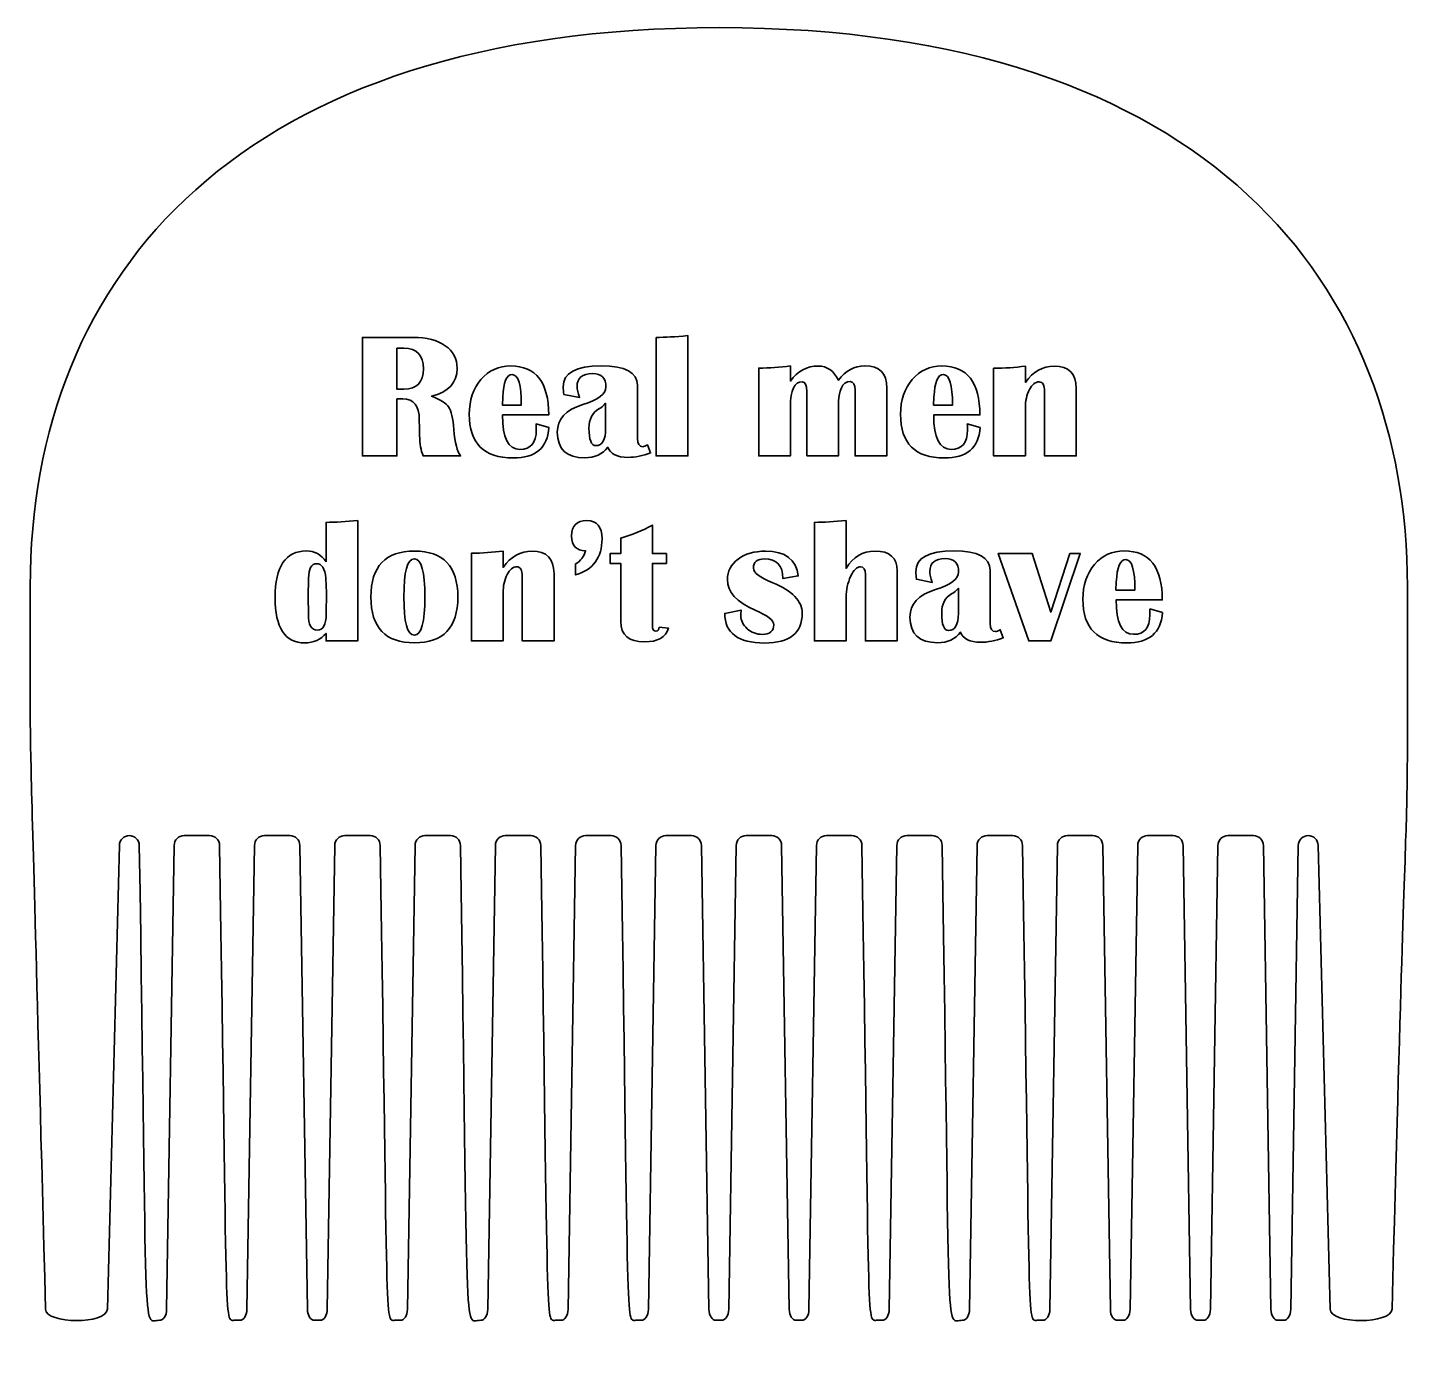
# Model space of a CAD drawing. Header units: inches. Extents: x 13.33 to 17.78, y -5.2 to -0.92.
import ezdxf

# ---------------------------------------------------------------- set-up
doc = ezdxf.new("R2010")
doc.units = ezdxf.units.IN
doc.header["$MEASUREMENT"] = 0
doc.layers.add('_U+0421_U+043B_U+043E_U+0439 1', color=7, linetype='Continuous')

# ---------------------------------------------------------------- blocks, each defined once
blk = doc.blocks.new('block 2')
at = {"layer": '_U+0421_U+043B_U+043E_U+0439 1', "color": 98, "lineweight": 35, "true_color": 0x010202}
for points, knots in [([(14.6825, -2.1391), (14.6742, -2.1266), (14.6559, -2.1151), (14.6278, -2.1046), (14.6826, -2.0906), (14.71, -2.0605), (14.71, -2.0142), (14.71, -1.984), (14.6973, -1.9599), (14.6717, -1.9418), (14.6461, -1.9238), (14.612, -1.9148), (14.5692, -1.9148), (14.5692, -1.9148), (14.4049, -1.9148), (14.4049, -1.9148), (14.4049, -1.9148), (14.4049, -2.2969), (14.4049, -2.2969), (14.4049, -2.2969), (14.5158, -2.2969), (14.5158, -2.2969), (14.5158, -2.2969), (14.5158, -2.1133), (14.5158, -2.1133), (14.5158, -2.1133), (14.5348, -2.1133), (14.5348, -2.1133), (14.5703, -2.1133), (14.588, -2.1353), (14.588, -2.1794), (14.588, -2.1794), (14.5886, -2.2079), (14.5886, -2.2079), (14.5886, -2.2079), (14.5891, -2.2306), (14.5891, -2.2306), (14.5891, -2.2571), (14.5929, -2.2792), (14.6006, -2.2969), (14.6006, -2.2969), (14.721, -2.2969), (14.721, -2.2969), (14.7101, -2.2831), (14.703, -2.2548), (14.6994, -2.2118), (14.6964, -2.1758), (14.6908, -2.1516), (14.6825, -2.1391)], [0, 0, 0, 0, 1, 1, 1, 2, 2, 2, 3, 3, 3, 4, 4, 4, 5, 5, 5, 6, 6, 6, 7, 7, 7, 8, 8, 8, 9, 9, 9, 10, 10, 10, 11, 11, 11, 12, 12, 12, 13, 13, 13, 14, 14, 14, 15, 15, 15, 16, 16, 16, 16]), ([(14.5382, -2.0817), (14.5382, -2.0817), (14.5158, -2.0817), (14.5158, -2.0817), (14.5158, -2.0817), (14.5158, -1.9501), (14.5158, -1.9501), (14.5158, -1.9501), (14.5382, -1.9501), (14.5382, -1.9501), (14.5802, -1.9501), (14.6012, -1.972), (14.6012, -2.0159), (14.6012, -2.0597), (14.5802, -2.0817), (14.5382, -2.0817)], [0, 0, 0, 0, 1, 1, 1, 2, 2, 2, 3, 3, 3, 4, 4, 4, 5, 5, 5, 5])]:
    blk.add_open_spline(points, degree=3, knots=knots, dxfattribs=at)
blk = doc.blocks.new('block 3')
at = {"layer": '_U+0421_U+043B_U+043E_U+0439 1', "color": 98, "lineweight": 35, "true_color": 0x010202}
for points, knots in [([(14.8903, -2.3034), (14.9629, -2.3034), (15.0014, -2.2708), (15.0057, -2.2057), (15.0057, -2.2057), (14.9645, -2.1936), (14.9645, -2.1936), (14.9649, -2.2009), (14.9651, -2.2074), (14.9651, -2.213), (14.9651, -2.2548), (14.9475, -2.2757), (14.9124, -2.2757), (14.8749, -2.2757), (14.8562, -2.2387), (14.8562, -2.1648), (14.8562, -2.1648), (15.0051, -2.1648), (15.0051, -2.1648), (15.0051, -2.0596), (14.9643, -2.0069), (14.8828, -2.0069), (14.8438, -2.0069), (14.8118, -2.0215), (14.7867, -2.0506), (14.7617, -2.0797), (14.7492, -2.117), (14.7492, -2.1626), (14.7492, -2.2564), (14.7963, -2.3034), (14.8903, -2.3034)], [0, 0, 0, 0, 1, 1, 1, 2, 2, 2, 3, 3, 3, 4, 4, 4, 5, 5, 5, 6, 6, 6, 7, 7, 7, 8, 8, 8, 9, 9, 9, 10, 10, 10, 10]), ([(14.857, -2.1077), (14.8593, -2.059), (14.8693, -2.0346), (14.8872, -2.0346), (14.907, -2.0346), (14.9169, -2.0675), (14.9169, -2.1332), (14.9169, -2.1332), (14.8559, -2.1332), (14.8559, -2.1332), (14.8559, -2.1332), (14.857, -2.1077), (14.857, -2.1077)], [0, 0, 0, 0, 1, 1, 1, 2, 2, 2, 3, 3, 3, 4, 4, 4, 4])]:
    blk.add_open_spline(points, degree=3, knots=knots, dxfattribs=at)
blk = doc.blocks.new('block 4')
at = {"layer": '_U+0421_U+043B_U+043E_U+0439 1', "color": 98, "lineweight": 35, "true_color": 0x010202}
for points, knots in [([(15.2604, -2.3014), (15.2841, -2.3014), (15.3084, -2.2966), (15.3335, -2.2869), (15.3335, -2.2869), (15.3237, -2.2611), (15.3237, -2.2611), (15.3168, -2.265), (15.3115, -2.267), (15.308, -2.267), (15.2966, -2.267), (15.2909, -2.2582), (15.2909, -2.2407), (15.2909, -2.2407), (15.2909, -2.0693), (15.2909, -2.0693), (15.2909, -2.0275), (15.2521, -2.0066), (15.1745, -2.0066), (15.0927, -2.0066), (15.0518, -2.029), (15.0518, -2.0738), (15.0518, -2.0815), (15.0525, -2.0897), (15.0538, -2.0985), (15.0538, -2.0985), (15.1045, -2.1083), (15.1045, -2.1083), (15.0992, -2.0939), (15.0966, -2.0823), (15.0966, -2.0736), (15.0966, -2.0456), (15.1132, -2.0316), (15.1465, -2.0316), (15.1752, -2.0316), (15.1896, -2.046), (15.1896, -2.075), (15.1896, -2.097), (15.1646, -2.1158), (15.1146, -2.1315), (15.0601, -2.1485), (15.0328, -2.178), (15.0328, -2.22), (15.0328, -2.2752), (15.0626, -2.3028), (15.1221, -2.3028), (15.154, -2.3028), (15.1785, -2.2914), (15.1954, -2.2687), (15.2037, -2.2905), (15.2253, -2.3014), (15.2604, -2.3014)], [0, 0, 0, 0, 1, 1, 1, 2, 2, 2, 3, 3, 3, 4, 4, 4, 5, 5, 5, 6, 6, 6, 7, 7, 7, 8, 8, 8, 9, 9, 9, 10, 10, 10, 11, 11, 11, 12, 12, 12, 13, 13, 13, 14, 14, 14, 15, 15, 15, 16, 16, 16, 17, 17, 17, 17]), ([(15.1887, -2.2082), (15.1887, -2.2452), (15.1781, -2.2636), (15.1568, -2.2636), (15.1423, -2.2636), (15.135, -2.245), (15.135, -2.2076), (15.135, -2.1785), (15.1455, -2.1578), (15.1666, -2.1455), (15.175, -2.1406), (15.1824, -2.1346), (15.1887, -2.1273), (15.1887, -2.1273), (15.1887, -2.2082), (15.1887, -2.2082)], [0, 0, 0, 0, 1, 1, 1, 2, 2, 2, 3, 3, 3, 4, 4, 4, 5, 5, 5, 5])]:
    blk.add_open_spline(points, degree=3, knots=knots, dxfattribs=at)
blk = doc.blocks.new('block 5')
at = {"layer": '_U+0421_U+043B_U+043E_U+0439 1', "color": 98, "lineweight": 35, "true_color": 0x010202}
for points, knots in [([(16.2802, -2.3034), (16.3528, -2.3034), (16.3912, -2.2708), (16.3955, -2.2057), (16.3955, -2.2057), (16.3544, -2.1936), (16.3544, -2.1936), (16.3547, -2.2009), (16.3549, -2.2074), (16.3549, -2.213), (16.3549, -2.2548), (16.3374, -2.2757), (16.3023, -2.2757), (16.2648, -2.2757), (16.246, -2.2387), (16.246, -2.1648), (16.246, -2.1648), (16.395, -2.1648), (16.395, -2.1648), (16.395, -2.0596), (16.3542, -2.0069), (16.2726, -2.0069), (16.2336, -2.0069), (16.2016, -2.0215), (16.1766, -2.0506), (16.1516, -2.0797), (16.1391, -2.117), (16.1391, -2.1626), (16.1391, -2.2564), (16.1861, -2.3034), (16.2802, -2.3034)], [0, 0, 0, 0, 1, 1, 1, 2, 2, 2, 3, 3, 3, 4, 4, 4, 5, 5, 5, 6, 6, 6, 7, 7, 7, 8, 8, 8, 9, 9, 9, 10, 10, 10, 10]), ([(16.2469, -2.1077), (16.2491, -2.059), (16.2592, -2.0346), (16.2771, -2.0346), (16.2969, -2.0346), (16.3068, -2.0675), (16.3068, -2.1332), (16.3068, -2.1332), (16.2458, -2.1332), (16.2458, -2.1332), (16.2458, -2.1332), (16.2469, -2.1077), (16.2469, -2.1077)], [0, 0, 0, 0, 1, 1, 1, 2, 2, 2, 3, 3, 3, 4, 4, 4, 4])]:
    blk.add_open_spline(points, degree=3, knots=knots, dxfattribs=at)
blk = doc.blocks.new('block 6')
at = {"layer": '_U+0421_U+043B_U+043E_U+0439 1', "color": 98, "lineweight": 35, "true_color": 0x010202}
for points, knots in [([(14.2874, -2.6379), (14.2717, -2.6146), (14.2506, -2.603), (14.2241, -2.603), (14.1569, -2.603), (14.1233, -2.6531), (14.1233, -2.7533), (14.1233, -2.8507), (14.155, -2.8994), (14.2185, -2.8994), (14.2472, -2.8994), (14.2702, -2.8891), (14.2874, -2.8686), (14.2874, -2.8686), (14.2874, -2.893), (14.2874, -2.893), (14.2874, -2.893), (14.3895, -2.893), (14.3895, -2.893), (14.3895, -2.893), (14.3895, -2.505), (14.3895, -2.505), (14.3522, -2.5089), (14.3182, -2.5109), (14.2874, -2.5109), (14.2874, -2.5109), (14.2874, -2.6379), (14.2874, -2.6379)], [0, 0, 0, 0, 1, 1, 1, 2, 2, 2, 3, 3, 3, 4, 4, 4, 5, 5, 5, 6, 6, 6, 7, 7, 7, 8, 8, 8, 9, 9, 9, 9]), ([(14.2879, -2.8067), (14.2879, -2.8411), (14.2785, -2.8583), (14.2597, -2.8583), (14.2402, -2.8583), (14.2305, -2.8408), (14.2305, -2.8059), (14.2305, -2.8059), (14.2294, -2.7513), (14.2294, -2.7513), (14.2294, -2.7513), (14.2314, -2.6914), (14.2314, -2.6914), (14.2314, -2.6599), (14.24, -2.6441), (14.2571, -2.6441), (14.2741, -2.6441), (14.2841, -2.6597), (14.2871, -2.6909), (14.2871, -2.6909), (14.2893, -2.7379), (14.2893, -2.7379), (14.2893, -2.7379), (14.2879, -2.8067), (14.2879, -2.8067)], [0, 0, 0, 0, 1, 1, 1, 2, 2, 2, 3, 3, 3, 4, 4, 4, 5, 5, 5, 6, 6, 6, 7, 7, 7, 8, 8, 8, 8])]:
    blk.add_open_spline(points, degree=3, knots=knots, dxfattribs=at)
blk = doc.blocks.new('block 7')
at = {"layer": '_U+0421_U+043B_U+043E_U+0439 1', "color": 98, "lineweight": 35, "true_color": 0x010202}
for points in [[(14.5723, -2.6035), (14.4788, -2.6035), (14.4321, -2.6528), (14.4321, -2.7513), (14.4321, -2.8499), (14.4788, -2.8991), (14.5723, -2.8991), (14.6656, -2.8991), (14.7123, -2.8499), (14.7123, -2.7513), (14.7123, -2.6528), (14.6656, -2.6035), (14.5723, -2.6035)], [(14.5721, -2.8742), (14.5495, -2.8742), (14.5382, -2.8332), (14.5382, -2.7513), (14.5382, -2.6694), (14.5495, -2.6284), (14.5721, -2.6284), (14.5948, -2.6284), (14.6062, -2.6694), (14.6062, -2.7513), (14.6062, -2.8332), (14.5948, -2.8742), (14.5721, -2.8742)]]:
    blk.add_open_spline(points, degree=3, knots=[0, 0, 0, 0, 1, 1, 1, 2, 2, 2, 3, 3, 3, 4, 4, 4, 4], dxfattribs=at)
blk = doc.blocks.new('block 8')
at = {"layer": '_U+0421_U+043B_U+043E_U+0439 1', "color": 98, "lineweight": 35, "true_color": 0x010202}
for points, knots in [([(16.4448, -2.863), (16.4334, -2.863), (16.4277, -2.8542), (16.4277, -2.8367), (16.4277, -2.8367), (16.4277, -2.6654), (16.4277, -2.6654), (16.4277, -2.6236), (16.3889, -2.6027), (16.3113, -2.6027), (16.2295, -2.6027), (16.1887, -2.6251), (16.1887, -2.6699), (16.1887, -2.6775), (16.1893, -2.6857), (16.1906, -2.6945), (16.1906, -2.6945), (16.2413, -2.7043), (16.2413, -2.7043), (16.2361, -2.6899), (16.2335, -2.6784), (16.2335, -2.6696), (16.2335, -2.6416), (16.2501, -2.6276), (16.2833, -2.6276), (16.312, -2.6276), (16.3264, -2.6421), (16.3264, -2.671), (16.3264, -2.693), (16.3014, -2.7118), (16.2514, -2.7275), (16.1969, -2.7445), (16.1696, -2.774), (16.1696, -2.816), (16.1696, -2.8712), (16.1994, -2.8988), (16.2589, -2.8988), (16.2908, -2.8988), (16.3153, -2.8875), (16.3323, -2.8647), (16.3405, -2.8865), (16.3621, -2.8974), (16.3972, -2.8974), (16.4209, -2.8974), (16.4453, -2.8926), (16.4703, -2.8829), (16.4703, -2.8829), (16.4605, -2.8571), (16.4605, -2.8571), (16.4536, -2.8611), (16.4483, -2.863), (16.4448, -2.863)], [0, 0, 0, 0, 1, 1, 1, 2, 2, 2, 3, 3, 3, 4, 4, 4, 5, 5, 5, 6, 6, 6, 7, 7, 7, 8, 8, 8, 9, 9, 9, 10, 10, 10, 11, 11, 11, 12, 12, 12, 13, 13, 13, 14, 14, 14, 15, 15, 15, 16, 16, 16, 17, 17, 17, 17]), ([(16.3255, -2.8042), (16.3255, -2.8412), (16.3149, -2.8597), (16.2936, -2.8597), (16.2791, -2.8597), (16.2718, -2.841), (16.2718, -2.8037), (16.2718, -2.7746), (16.2823, -2.7538), (16.3034, -2.7415), (16.3118, -2.7367), (16.3192, -2.7306), (16.3255, -2.7233), (16.3255, -2.7233), (16.3255, -2.8042), (16.3255, -2.8042)], [0, 0, 0, 0, 1, 1, 1, 2, 2, 2, 3, 3, 3, 4, 4, 4, 5, 5, 5, 5])]:
    blk.add_open_spline(points, degree=3, knots=knots, dxfattribs=at)
blk = doc.blocks.new('block 9')
at = {"layer": '_U+0421_U+043B_U+043E_U+0439 1', "color": 98, "lineweight": 35, "true_color": 0x010202}
for points, knots in [([(16.9422, -2.7897), (16.9426, -2.7969), (16.9428, -2.8034), (16.9428, -2.809), (16.9428, -2.8508), (16.9253, -2.8717), (16.8902, -2.8717), (16.8526, -2.8717), (16.8339, -2.8347), (16.8339, -2.7608), (16.8339, -2.7608), (16.9828, -2.7608), (16.9828, -2.7608), (16.9828, -2.6556), (16.942, -2.603), (16.8605, -2.603), (16.8215, -2.603), (16.7895, -2.6175), (16.7645, -2.6466), (16.7395, -2.6757), (16.727, -2.7131), (16.727, -2.7586), (16.727, -2.8525), (16.774, -2.8994), (16.868, -2.8994), (16.9406, -2.8994), (16.9791, -2.8668), (16.9834, -2.8017), (16.9834, -2.8017), (16.9422, -2.7897), (16.9422, -2.7897)], [0, 0, 0, 0, 1, 1, 1, 2, 2, 2, 3, 3, 3, 4, 4, 4, 5, 5, 5, 6, 6, 6, 7, 7, 7, 8, 8, 8, 9, 9, 9, 10, 10, 10, 10]), ([(16.8347, -2.7037), (16.837, -2.655), (16.8471, -2.6307), (16.865, -2.6307), (16.8848, -2.6307), (16.8946, -2.6635), (16.8946, -2.7292), (16.8946, -2.7292), (16.8336, -2.7292), (16.8336, -2.7292), (16.8336, -2.7292), (16.8347, -2.7037), (16.8347, -2.7037)], [0, 0, 0, 0, 1, 1, 1, 2, 2, 2, 3, 3, 3, 4, 4, 4, 4])]:
    blk.add_open_spline(points, degree=3, knots=knots, dxfattribs=at)

msp = doc.modelspace()

# ---------------------------------------------------------------- linework, layer by layer
at = {"layer": '_U+0421_U+043B_U+043E_U+0439 1', "color": 98, "lineweight": 35, "true_color": 0x010202}
msp.add_lwpolyline([(16.6847, -2.6108), (16.7183, -2.6108), (16.6234, -2.893), (16.5523, -2.893), (16.4543, -2.6108), (16.5632, -2.6108), (16.6231, -2.7998), (16.6847, -2.6108)], dxfattribs=at)
at = {"layer": '_U+0421_U+043B_U+043E_U+0439 1', "color": 22, "lineweight": 35, "true_color": 0xe52421}
msp.add_open_spline([(17.7727, -2.718), (17.7727, -3.8105), (17.7792, -2.8962), (17.7234, -5.0462), (17.7222, -5.0943), (17.5253, -5.0971), (17.524, -5.0462), (17.524, -5.0462), (17.4852, -3.5516), (17.4852, -3.5516), (17.4848, -3.5342), (17.4706, -3.5204), (17.4532, -3.5204), (17.4356, -3.5204), (17.4214, -3.5344), (17.4211, -3.5519), (17.4211, -3.5519), (17.3969, -5.0473), (17.3969, -5.0473), (17.3965, -5.0667), (17.3863, -5.0823), (17.3739, -5.0823), (17.3739, -5.0823), (17.3559, -5.0823), (17.3559, -5.0823), (17.3435, -5.0823), (17.3333, -5.0667), (17.333, -5.0473), (17.333, -5.0473), (17.3087, -3.5519), (17.3087, -3.5519), (17.3085, -3.5344), (17.2942, -3.5204), (17.2767, -3.5204), (17.2767, -3.5204), (17.1944, -3.5204), (17.1944, -3.5204), (17.1768, -3.5204), (17.1626, -3.5344), (17.1623, -3.5519), (17.1623, -3.5519), (17.138, -5.0473), (17.138, -5.0473), (17.1377, -5.0667), (17.1275, -5.0823), (17.1151, -5.0823), (17.1151, -5.0823), (17.0971, -5.0823), (17.0971, -5.0823), (17.0847, -5.0823), (17.0745, -5.0667), (17.0742, -5.0473), (17.0742, -5.0473), (17.0499, -3.5519), (17.0499, -3.5519), (17.0496, -3.5344), (17.0354, -3.5204), (17.0179, -3.5204), (17.0179, -3.5204), (16.9356, -3.5204), (16.9356, -3.5204), (16.918, -3.5204), (16.9038, -3.5344), (16.9035, -3.5519), (16.9035, -3.5519), (16.8792, -5.0473), (16.8792, -5.0473), (16.8789, -5.0667), (16.8687, -5.0823), (16.8563, -5.0823), (16.8563, -5.0823), (16.8383, -5.0823), (16.8383, -5.0823), (16.8259, -5.0823), (16.8157, -5.0667), (16.8154, -5.0473), (16.8154, -5.0473), (16.7911, -3.5519), (16.7911, -3.5519), (16.7908, -3.5344), (16.7766, -3.5204), (16.7591, -3.5204), (16.7591, -3.5204), (16.6768, -3.5204), (16.6768, -3.5204), (16.6592, -3.5204), (16.645, -3.5344), (16.6447, -3.5519), (16.6447, -3.5519), (16.6204, -5.0473), (16.6204, -5.0473), (16.6201, -5.0667), (16.6099, -5.0823), (16.5975, -5.0823), (16.5975, -5.0823), (16.5795, -5.0823), (16.5795, -5.0823), (16.5469, -5.0823), (16.558, -5.1351), (16.5323, -3.5519), (16.532, -3.5344), (16.5178, -3.5204), (16.5003, -3.5204), (16.5003, -3.5204), (16.418, -3.5204), (16.418, -3.5204), (16.4004, -3.5204), (16.3862, -3.5344), (16.3859, -3.5519), (16.3859, -3.5519), (16.3616, -5.0473), (16.3616, -5.0473), (16.3613, -5.0667), (16.3511, -5.0823), (16.3387, -5.0823), (16.2816, -5.0823), (16.3003, -5.2017), (16.2735, -3.5519), (16.2732, -3.5344), (16.259, -3.5204), (16.2415, -3.5204), (16.2415, -3.5204), (16.1592, -3.5204), (16.1592, -3.5204), (16.1416, -3.5204), (16.1274, -3.5344), (16.1271, -3.5519), (16.1271, -3.5519), (16.1028, -5.0473), (16.1028, -5.0473), (16.1025, -5.0667), (16.0923, -5.0823), (16.0799, -5.0823), (16.0799, -5.0823), (16.0619, -5.0823), (16.0619, -5.0823), (16.0293, -5.0823), (16.0404, -5.1351), (16.0147, -3.5519), (16.0144, -3.5344), (16.0002, -3.5204), (15.9827, -3.5204), (15.9827, -3.5204), (15.9004, -3.5204), (15.9004, -3.5204), (15.8828, -3.5204), (15.8686, -3.5344), (15.8683, -3.5519), (15.8683, -3.5519), (15.844, -5.0473), (15.844, -5.0473), (15.8437, -5.0667), (15.8335, -5.0823), (15.8211, -5.0823), (15.8211, -5.0823), (15.8031, -5.0823), (15.8031, -5.0823), (15.7907, -5.0823), (15.7805, -5.0667), (15.7802, -5.0473), (15.7802, -5.0473), (15.7559, -3.5519), (15.7559, -3.5519), (15.7556, -3.5344), (15.7414, -3.5204), (15.7239, -3.5204), (15.7239, -3.5204), (15.6416, -3.5204), (15.6416, -3.5204), (15.624, -3.5204), (15.6098, -3.5344), (15.6095, -3.5519), (15.6095, -3.5519), (15.5852, -5.0473), (15.5852, -5.0473), (15.5849, -5.0667), (15.5747, -5.0823), (15.5623, -5.0823), (15.5623, -5.0823), (15.5443, -5.0823), (15.5443, -5.0823), (15.5319, -5.0823), (15.5217, -5.0667), (15.5214, -5.0473), (15.5214, -5.0473), (15.4971, -3.5519), (15.4971, -3.5519), (15.4968, -3.5344), (15.4826, -3.5204), (15.4651, -3.5204), (15.4651, -3.5204), (15.3827, -3.5204), (15.3827, -3.5204), (15.3652, -3.5204), (15.351, -3.5344), (15.3507, -3.5519), (15.3507, -3.5519), (15.3264, -5.0473), (15.3264, -5.0473), (15.3261, -5.0667), (15.3159, -5.0823), (15.3035, -5.0823), (15.3035, -5.0823), (15.2855, -5.0823), (15.2855, -5.0823), (15.2529, -5.0823), (15.264, -5.1351), (15.2383, -3.5519), (15.238, -3.5344), (15.2238, -3.5204), (15.2063, -3.5204), (15.2063, -3.5204), (15.1239, -3.5204), (15.1239, -3.5204), (15.1064, -3.5204), (15.0922, -3.5344), (15.0919, -3.5519), (15.0919, -3.5519), (15.0676, -5.0473), (15.0676, -5.0473), (15.0673, -5.0667), (15.0571, -5.0823), (15.0447, -5.0823), (15.0447, -5.0823), (15.0267, -5.0823), (15.0267, -5.0823), (14.9941, -5.0823), (15.0052, -5.1351), (14.9795, -3.5519), (14.9792, -3.5344), (14.965, -3.5204), (14.9475, -3.5204), (14.9475, -3.5204), (14.8651, -3.5204), (14.8651, -3.5204), (14.8476, -3.5204), (14.8334, -3.5344), (14.8331, -3.5519), (14.8331, -3.5519), (14.8088, -5.0473), (14.8088, -5.0473), (14.8085, -5.0667), (14.7983, -5.0823), (14.7859, -5.0823), (14.7288, -5.0823), (14.7475, -5.2017), (14.7207, -3.5519), (14.7204, -3.5344), (14.7062, -3.5204), (14.6887, -3.5204), (14.6887, -3.5204), (14.6063, -3.5204), (14.6063, -3.5204), (14.5888, -3.5204), (14.5746, -3.5344), (14.5743, -3.5519), (14.5743, -3.5519), (14.55, -5.0473), (14.55, -5.0473), (14.5497, -5.0667), (14.5395, -5.0823), (14.5271, -5.0823), (14.5271, -5.0823), (14.5091, -5.0823), (14.5091, -5.0823), (14.4765, -5.0823), (14.4876, -5.1351), (14.4619, -3.5519), (14.4616, -3.5344), (14.4474, -3.5204), (14.4298, -3.5204), (14.4298, -3.5204), (14.3475, -3.5204), (14.3475, -3.5204), (14.33, -3.5204), (14.3158, -3.5344), (14.3155, -3.5519), (14.3155, -3.5519), (14.2912, -5.0473), (14.2912, -5.0473), (14.2909, -5.0667), (14.2807, -5.0823), (14.2683, -5.0823), (14.2683, -5.0823), (14.2503, -5.0823), (14.2503, -5.0823), (14.2379, -5.0823), (14.2277, -5.0667), (14.2274, -5.0473), (14.2274, -5.0473), (14.2031, -3.5519), (14.2031, -3.5519), (14.2028, -3.5344), (14.1886, -3.5204), (14.171, -3.5204), (14.171, -3.5204), (14.0887, -3.5204), (14.0887, -3.5204), (14.0712, -3.5204), (14.057, -3.5344), (14.0567, -3.5519), (14.0567, -3.5519), (14.0324, -5.0473), (14.0324, -5.0473), (14.0321, -5.0667), (14.0219, -5.0823), (14.0095, -5.0823), (14.0095, -5.0823), (13.9915, -5.0823), (13.9915, -5.0823), (13.9589, -5.0823), (13.97, -5.1351), (13.9443, -3.5519), (13.944, -3.5344), (13.9298, -3.5204), (13.9122, -3.5204), (13.9122, -3.5204), (13.8299, -3.5204), (13.8299, -3.5204), (13.8124, -3.5204), (13.7982, -3.5344), (13.7979, -3.5519), (13.7979, -3.5519), (13.7736, -5.0473), (13.7736, -5.0473), (13.7733, -5.0667), (13.7631, -5.0823), (13.7507, -5.0823), (13.6936, -5.0823), (13.7123, -5.2017), (13.6855, -3.5519), (13.6852, -3.5344), (13.671, -3.5204), (13.6534, -3.5204), (13.6361, -3.5204), (13.6218, -3.5342), (13.6214, -3.5516), (13.6214, -3.5516), (13.5826, -5.0462), (13.5826, -5.0462), (13.5813, -5.0971), (13.3844, -5.0943), (13.3832, -5.0462), (13.3256, -2.8272), (13.3339, -3.4233), (13.3339, -2.718), (13.3339, -1.7087), (14.0163, -0.9167), (15.5553, -0.9167), (17.139, -0.9167), (17.7727, -1.7522), (17.7727, -2.718)], degree=3, knots=[0, 0, 0, 0, 1, 1, 1, 2, 2, 2, 3, 3, 3, 4, 4, 4, 5, 5, 5, 6, 6, 6, 7, 7, 7, 8, 8, 8, 9, 9, 9, 10, 10, 10, 11, 11, 11, 12, 12, 12, 13, 13, 13, 14, 14, 14, 15, 15, 15, 16, 16, 16, 17, 17, 17, 18, 18, 18, 19, 19, 19, 20, 20, 20, 21, 21, 21, 22, 22, 22, 23, 23, 23, 24, 24, 24, 25, 25, 25, 26, 26, 26, 27, 27, 27, 28, 28, 28, 29, 29, 29, 30, 30, 30, 31, 31, 31, 32, 32, 32, 33, 33, 33, 34, 34, 34, 35, 35, 35, 36, 36, 36, 37, 37, 37, 38, 38, 38, 39, 39, 39, 40, 40, 40, 41, 41, 41, 42, 42, 42, 43, 43, 43, 44, 44, 44, 45, 45, 45, 46, 46, 46, 47, 47, 47, 48, 48, 48, 49, 49, 49, 50, 50, 50, 51, 51, 51, 52, 52, 52, 53, 53, 53, 54, 54, 54, 55, 55, 55, 56, 56, 56, 57, 57, 57, 58, 58, 58, 59, 59, 59, 60, 60, 60, 61, 61, 61, 62, 62, 62, 63, 63, 63, 64, 64, 64, 65, 65, 65, 66, 66, 66, 67, 67, 67, 68, 68, 68, 69, 69, 69, 70, 70, 70, 71, 71, 71, 72, 72, 72, 73, 73, 73, 74, 74, 74, 75, 75, 75, 76, 76, 76, 77, 77, 77, 78, 78, 78, 79, 79, 79, 80, 80, 80, 81, 81, 81, 82, 82, 82, 83, 83, 83, 84, 84, 84, 85, 85, 85, 86, 86, 86, 87, 87, 87, 88, 88, 88, 89, 89, 89, 90, 90, 90, 91, 91, 91, 92, 92, 92, 93, 93, 93, 94, 94, 94, 95, 95, 95, 96, 96, 96, 97, 97, 97, 98, 98, 98, 99, 99, 99, 100, 100, 100, 101, 101, 101, 102, 102, 102, 103, 103, 103, 104, 104, 104, 105, 105, 105, 106, 106, 106, 107, 107, 107, 108, 108, 108, 109, 109, 109, 110, 110, 110, 111, 111, 111, 112, 112, 112, 113, 113, 113, 114, 114, 114, 115, 115, 115, 116, 116, 116, 117, 117, 117, 117], dxfattribs=at)
at = {"layer": '_U+0421_U+043B_U+043E_U+0439 1', "color": 98, "lineweight": 35, "true_color": 0x010202}
for points, knots in [([(15.3514, -1.9148), (15.3796, -1.9148), (15.4136, -1.913), (15.4536, -1.9092), (15.4536, -1.9092), (15.4536, -2.2969), (15.4536, -2.2969), (15.4536, -2.2969), (15.3514, -2.2969), (15.3514, -2.2969), (15.3514, -2.2969), (15.3514, -1.9148), (15.3514, -1.9148)], [0, 0, 0, 0, 1, 1, 1, 2, 2, 2, 3, 3, 3, 4, 4, 4, 4]), ([(15.8368, -2.2969), (15.8368, -2.2969), (15.8368, -2.0895), (15.8368, -2.0895), (15.8368, -2.0684), (15.8319, -2.0579), (15.8222, -2.0579), (15.7968, -2.0579), (15.7842, -2.0844), (15.7842, -2.1374), (15.7842, -2.1374), (15.7842, -2.2969), (15.7842, -2.2969), (15.7842, -2.2969), (15.682, -2.2969), (15.682, -2.2969), (15.682, -2.2969), (15.682, -2.0139), (15.682, -2.0139), (15.7165, -2.0139), (15.7506, -2.0116), (15.7842, -2.0069), (15.7842, -2.0069), (15.7842, -2.0556), (15.7842, -2.0556), (15.8082, -2.0234), (15.8379, -2.0072), (15.8732, -2.0072), (15.9027, -2.0072), (15.9246, -2.0224), (15.939, -2.0528), (15.9617, -2.022), (15.9902, -2.0066), (16.0243, -2.0066), (16.0714, -2.0066), (16.0949, -2.0304), (16.0949, -2.078), (16.0949, -2.078), (16.0949, -2.2969), (16.0949, -2.2969), (16.0949, -2.2969), (15.9927, -2.2969), (15.9927, -2.2969), (15.9927, -2.2969), (15.9927, -2.085), (15.9927, -2.085), (15.9927, -2.0666), (15.9873, -2.0573), (15.9765, -2.0573), (15.9515, -2.0573), (15.939, -2.0839), (15.939, -2.1371), (15.939, -2.1371), (15.939, -2.2969), (15.939, -2.2969), (15.939, -2.2969), (15.8368, -2.2969), (15.8368, -2.2969)], [0, 0, 0, 0, 1, 1, 1, 2, 2, 2, 3, 3, 3, 4, 4, 4, 5, 5, 5, 6, 6, 6, 7, 7, 7, 8, 8, 8, 9, 9, 9, 10, 10, 10, 11, 11, 11, 12, 12, 12, 13, 13, 13, 14, 14, 14, 15, 15, 15, 16, 16, 16, 17, 17, 17, 18, 18, 18, 19, 19, 19, 19]), ([(16.5414, -2.2969), (16.5414, -2.2969), (16.4392, -2.2969), (16.4392, -2.2969), (16.4392, -2.2969), (16.4392, -2.0142), (16.4392, -2.0142), (16.4743, -2.0142), (16.5083, -2.0119), (16.5414, -2.0072), (16.5414, -2.0072), (16.5414, -2.0601), (16.5414, -2.0601), (16.5667, -2.025), (16.5977, -2.0075), (16.6343, -2.0075), (16.6817, -2.0075), (16.7054, -2.0316), (16.7054, -2.0797), (16.7054, -2.0797), (16.7054, -2.2969), (16.7054, -2.2969), (16.7054, -2.2969), (16.6032, -2.2969), (16.6032, -2.2969), (16.6032, -2.2969), (16.6032, -2.0898), (16.6032, -2.0898), (16.6032, -2.0687), (16.5973, -2.0582), (16.5856, -2.0582), (16.5736, -2.0582), (16.5633, -2.0665), (16.5545, -2.0832), (16.5457, -2.0999), (16.5414, -2.1196), (16.5414, -2.1424), (16.5414, -2.1424), (16.5414, -2.2969), (16.5414, -2.2969)], [0, 0, 0, 0, 1, 1, 1, 2, 2, 2, 3, 3, 3, 4, 4, 4, 5, 5, 5, 6, 6, 6, 7, 7, 7, 8, 8, 8, 9, 9, 9, 10, 10, 10, 11, 11, 11, 12, 12, 12, 13, 13, 13, 13]), ([(15.177, -2.5638), (15.177, -2.6246), (15.1485, -2.6634), (15.0916, -2.6802), (15.0916, -2.6802), (15.0916, -2.6449), (15.0916, -2.6449), (15.108, -2.6351), (15.1188, -2.6209), (15.1238, -2.6024), (15.0938, -2.6024), (15.0787, -2.5864), (15.0787, -2.5545), (15.0787, -2.5217), (15.0952, -2.5053), (15.1283, -2.5053), (15.1608, -2.5053), (15.177, -2.5248), (15.177, -2.5638)], [0, 0, 0, 0, 1, 1, 1, 2, 2, 2, 3, 3, 3, 4, 4, 4, 5, 5, 5, 6, 6, 6, 6]), ([(15.3617, -2.849), (15.3617, -2.849), (15.3908, -2.8518), (15.3908, -2.8518), (15.3828, -2.8813), (15.3573, -2.896), (15.3141, -2.896), (15.2628, -2.896), (15.2372, -2.8742), (15.2372, -2.8305), (15.2372, -2.8305), (15.2372, -2.6433), (15.2372, -2.6433), (15.2372, -2.6433), (15.203, -2.6433), (15.203, -2.6433), (15.203, -2.6433), (15.203, -2.6116), (15.203, -2.6116), (15.203, -2.6116), (15.2372, -2.6116), (15.2372, -2.6116), (15.2372, -2.6116), (15.2372, -2.5618), (15.2372, -2.5618), (15.2724, -2.5521), (15.3065, -2.5381), (15.3393, -2.5198), (15.3393, -2.5198), (15.3393, -2.6116), (15.3393, -2.6116), (15.3393, -2.6116), (15.3847, -2.6116), (15.3847, -2.6116), (15.3847, -2.6116), (15.3847, -2.6433), (15.3847, -2.6433), (15.3847, -2.6433), (15.3393, -2.6433), (15.3393, -2.6433), (15.3393, -2.6433), (15.3393, -2.8429), (15.3393, -2.8429), (15.3393, -2.8554), (15.3434, -2.8616), (15.3514, -2.8616), (15.3572, -2.8616), (15.3606, -2.8574), (15.3617, -2.849)], [0, 0, 0, 0, 1, 1, 1, 2, 2, 2, 3, 3, 3, 4, 4, 4, 5, 5, 5, 6, 6, 6, 7, 7, 7, 8, 8, 8, 9, 9, 9, 10, 10, 10, 11, 11, 11, 12, 12, 12, 13, 13, 13, 14, 14, 14, 15, 15, 15, 16, 16, 16, 16]), ([(16.1282, -2.6673), (16.1282, -2.6673), (16.1282, -2.893), (16.1282, -2.893), (16.1282, -2.893), (16.026, -2.893), (16.026, -2.893), (16.026, -2.893), (16.026, -2.6785), (16.026, -2.6785), (16.026, -2.6623), (16.0206, -2.6542), (16.0098, -2.6542), (15.9986, -2.6542), (15.9881, -2.6646), (15.9784, -2.6854), (15.9687, -2.7062), (15.9639, -2.7286), (15.9639, -2.7524), (15.9639, -2.7524), (15.9639, -2.893), (15.9639, -2.893), (15.9639, -2.893), (15.8617, -2.893), (15.8617, -2.893), (15.8617, -2.893), (15.8617, -2.5109), (15.8617, -2.5109), (15.8919, -2.5109), (15.926, -2.5089), (15.9639, -2.505), (15.9639, -2.505), (15.9639, -2.6592), (15.9639, -2.6592), (15.9859, -2.6221), (16.017, -2.6035), (16.0571, -2.6035), (16.1045, -2.6035), (16.1282, -2.6248), (16.1282, -2.6673)], [0, 0, 0, 0, 1, 1, 1, 2, 2, 2, 3, 3, 3, 4, 4, 4, 5, 5, 5, 6, 6, 6, 7, 7, 7, 8, 8, 8, 9, 9, 9, 10, 10, 10, 11, 11, 11, 12, 12, 12, 13, 13, 13, 13]), ([(15.0222, -2.6757), (15.0222, -2.6757), (15.0222, -2.893), (15.0222, -2.893), (15.0222, -2.893), (14.92, -2.893), (14.92, -2.893), (14.92, -2.893), (14.92, -2.6858), (14.92, -2.6858), (14.92, -2.6647), (14.9141, -2.6542), (14.9024, -2.6542), (14.8904, -2.6542), (14.8801, -2.6625), (14.8713, -2.6792), (14.8625, -2.6959), (14.8581, -2.7157), (14.8581, -2.7384), (14.8581, -2.7384), (14.8581, -2.893), (14.8581, -2.893), (14.8581, -2.893), (14.756, -2.893), (14.756, -2.893), (14.756, -2.893), (14.756, -2.6102), (14.756, -2.6102), (14.7911, -2.6102), (14.8251, -2.6079), (14.8581, -2.6032), (14.8581, -2.6032), (14.8581, -2.6561), (14.8581, -2.6561), (14.8835, -2.6211), (14.9145, -2.6035), (14.9511, -2.6035), (14.9985, -2.6035), (15.0222, -2.6276), (15.0222, -2.6757)], [0, 0, 0, 0, 1, 1, 1, 2, 2, 2, 3, 3, 3, 4, 4, 4, 5, 5, 5, 6, 6, 6, 7, 7, 7, 8, 8, 8, 9, 9, 9, 10, 10, 10, 11, 11, 11, 12, 12, 12, 13, 13, 13, 13]), ([(15.8222, -2.8042), (15.8222, -2.8679), (15.7818, -2.8997), (15.701, -2.8997), (15.6155, -2.8997), (15.5728, -2.8679), (15.5728, -2.8042), (15.5728, -2.8042), (15.6254, -2.7936), (15.6254, -2.7936), (15.6247, -2.7998), (15.6243, -2.8055), (15.6243, -2.8109), (15.6243, -2.8274), (15.6312, -2.8416), (15.6449, -2.8538), (15.6586, -2.8659), (15.6748, -2.872), (15.6935, -2.872), (15.7181, -2.872), (15.7304, -2.8615), (15.7304, -2.8406), (15.7304, -2.8266), (15.7105, -2.8111), (15.6708, -2.7941), (15.6109, -2.7684), (15.5809, -2.7354), (15.5809, -2.6951), (15.5809, -2.6684), (15.5924, -2.6465), (15.6154, -2.6294), (15.6383, -2.6123), (15.6678, -2.6038), (15.7038, -2.6038), (15.7678, -2.6038), (15.803, -2.6303), (15.8094, -2.6833), (15.8094, -2.6833), (15.7598, -2.692), (15.7598, -2.692), (15.7598, -2.6498), (15.7402, -2.6287), (15.701, -2.6287), (15.6769, -2.6287), (15.6649, -2.6386), (15.6649, -2.6584), (15.6649, -2.6729), (15.6856, -2.6886), (15.7271, -2.7054), (15.7905, -2.7313), (15.8222, -2.7643), (15.8222, -2.8042)], [0, 0, 0, 0, 1, 1, 1, 2, 2, 2, 3, 3, 3, 4, 4, 4, 5, 5, 5, 6, 6, 6, 7, 7, 7, 8, 8, 8, 9, 9, 9, 10, 10, 10, 11, 11, 11, 12, 12, 12, 13, 13, 13, 14, 14, 14, 15, 15, 15, 16, 16, 16, 17, 17, 17, 17])]:
    msp.add_open_spline(points, degree=3, knots=knots, dxfattribs=at)

# ---------------------------------------------------------------- block references
at = {"layer": '_U+0421_U+043B_U+043E_U+0439 1'}
for name in ['block 2', 'block 3', 'block 4', 'block 5', 'block 6', 'block 7', 'block 8', 'block 9']:
    msp.add_blockref(name, (0, 0), dxfattribs=at)

doc.saveas('drawing.dxf')
